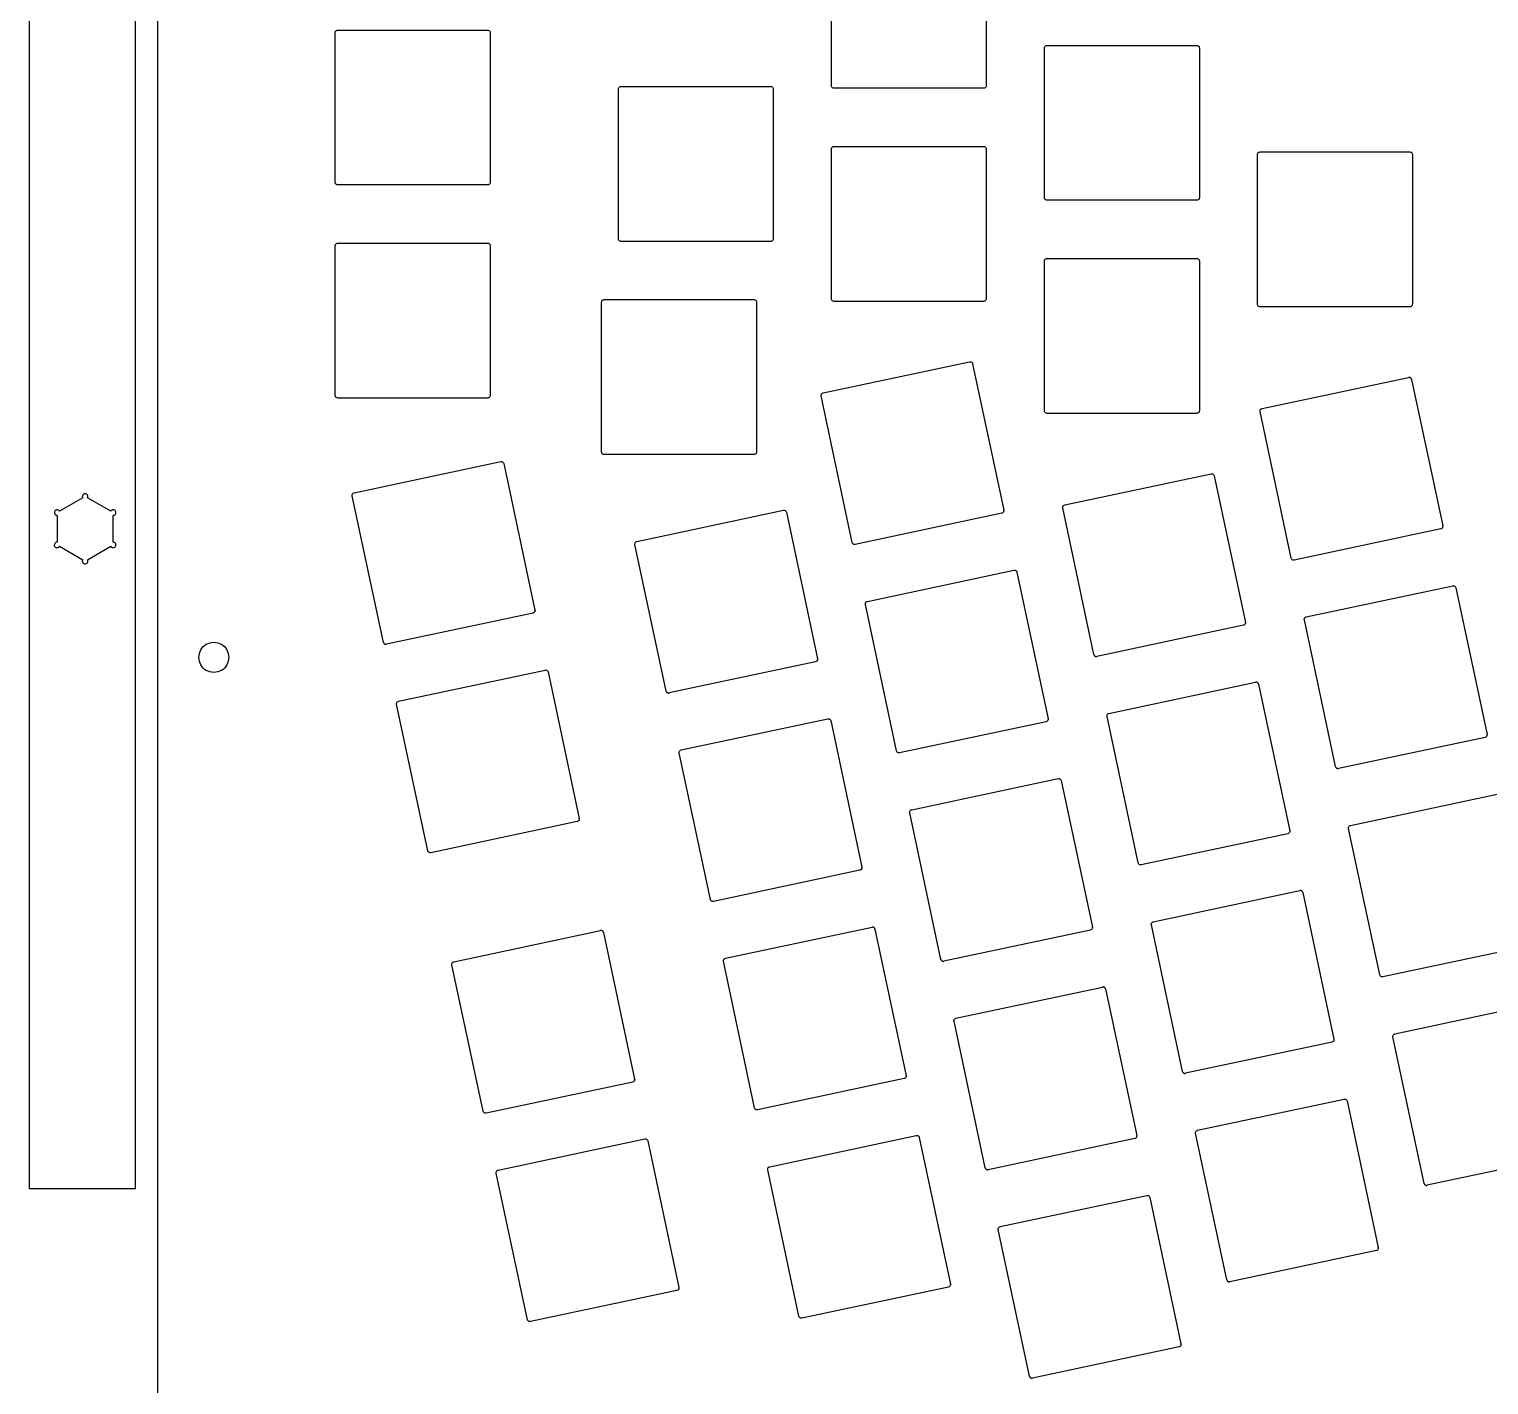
# Model space of a CAD drawing. Extents: x 0 to 594, y 2 to 599.
# Drawn here: x 387.3 to 517.8, y 388 to 509.2 of the extents above; entities that cross this region are included whole.
import ezdxf

# ---------------------------------------------------------------- set-up
doc = ezdxf.new("R2010")
doc.units = 0
doc.layers.add('cutting', color=7, linetype='CONTINUOUS')

msp = doc.modelspace()

# ---------------------------------------------------------------- linework, layer by layer
at = {"layer": 'cutting', "color": 5}
for points in [[(387.310322, 596.47556), (387.310322, 405.52524)], [(396.808342, 405.52524), (396.808342, 586.97929)], [(398.81635, 229.96835), (398.81635, 584.9818)], [(459.028721, 504.1089), (459.028721, 517.5061)], [(472.875981, 517.5061), (472.875981, 504.1089)], [(414.900054, 509.0927), (428.297104, 509.0927)], [(414.674954, 495.4705), (414.674954, 508.8678)], [(428.522204, 508.8678), (428.522204, 495.4705)], [(478.299831, 507.7231), (491.696901, 507.7231)], [(478.074721, 494.1009), (478.074721, 507.4981)], [(491.922011, 507.4981), (491.922011, 494.1009)], [(439.982689, 490.4216), (439.982689, 503.8189)], [(440.207771, 504.0438), (453.604871, 504.0438)], [(453.829951, 503.8189), (453.829951, 490.4216)], [(472.650871, 503.884), (459.253801, 503.884)], [(459.253801, 498.6847), (472.650871, 498.6847)], [(459.028721, 485.0628), (459.028721, 498.4601)], [(472.875981, 498.4601), (472.875981, 485.0628)], [(497.120761, 484.5779), (497.120761, 497.9751)], [(497.345861, 498.2), (510.742931, 498.2)], [(510.968041, 497.9751), (510.968041, 484.5779)], [(428.297104, 495.2456), (414.900054, 495.2456)], [(491.696901, 493.876), (478.299831, 493.876)], [(414.674954, 476.4245), (414.674954, 489.8218)], [(414.900054, 490.0467), (428.297104, 490.0467)], [(428.522204, 489.8218), (428.522204, 476.4245)], [(453.604871, 490.1967), (440.207771, 490.1967)], [(478.074721, 475.0549), (478.074721, 488.4521)], [(478.299831, 488.677), (491.696901, 488.677)], [(491.922011, 488.4521), (491.922011, 475.0549)], [(438.482661, 471.3756), (438.482661, 484.7728)], [(438.707557, 484.9977), (452.104841, 484.9977)], [(452.329921, 484.7728), (452.329921, 471.3756)], [(472.650871, 484.8379), (459.253801, 484.8379)], [(510.742931, 484.353), (497.345861, 484.353)], [(458.283861, 476.6527), (471.388171, 479.4382)], [(471.654931, 479.2649), (474.440411, 466.1604)], [(497.523431, 475.2574), (510.627891, 478.0429)], [(510.894671, 477.8696), (513.679971, 464.7651)], [(460.895911, 463.2813), (458.110431, 476.3858)], [(428.297104, 476.1996), (414.900054, 476.1996)], [(500.135631, 461.88596), (497.350151, 474.9904)], [(491.696901, 474.8299), (478.299831, 474.8299)], [(452.104841, 471.1506), (438.707557, 471.1506)], [(416.368704, 467.7309), (429.473174, 470.5164)], [(429.739744, 470.3435), (432.525223, 457.23901)], [(479.883571, 466.6402), (492.988041, 469.4254)], [(493.254801, 469.2525), (496.040091, 456.14797)], [(392.096272, 467.27613), (390.022812, 466.07899)], [(394.595762, 466.07899), (392.522242, 467.27613)], [(418.980724, 454.35985), (416.195274, 467.4643)], [(441.633928, 463.3777), (454.738401, 466.1632)], [(455.004991, 465.9903), (457.790441, 452.88579)], [(474.266971, 465.8935), (461.162661, 463.108)], [(482.495591, 453.26881), (479.710301, 466.3733)], [(389.809822, 465.70608), (389.809822, 463.31983)], [(394.808752, 463.31983), (394.808752, 465.70608)], [(513.506721, 464.4985), (500.402251, 461.71305)], [(390.022782, 462.94691), (392.096242, 461.74977)], [(392.522242, 461.74975), (394.595762, 462.94691)], [(444.245947, 450.00665), (441.460493, 463.1111)], [(462.243701, 458.02274), (475.348171, 460.80821)], [(475.614791, 460.63496), (478.400241, 447.53048)], [(501.483441, 456.62742), (514.587731, 459.41289)], [(514.854511, 459.23999), (517.639961, 446.1355)], [(432.351974, 456.97207), (419.247504, 454.1866)], [(464.855721, 444.65132), (462.070421, 457.75581)], [(495.866841, 455.88103), (482.762371, 453.09555)], [(504.095461, 443.25635), (501.310011, 456.36083)], [(420.328514, 449.10132), (433.432982, 451.88679)], [(433.699761, 451.71354), (436.485242, 438.60905)], [(457.617191, 452.61886), (444.512727, 449.8334)], [(483.843381, 448.01028), (496.947851, 450.79575)], [(497.214631, 450.62249), (500.000111, 437.51802)], [(422.940714, 435.7299), (420.155264, 448.83438)], [(486.455591, 434.63886), (483.670131, 447.74334)], [(445.593731, 444.74811), (458.698231, 447.53358)], [(458.964981, 447.36033), (461.750461, 434.25585)], [(478.227151, 447.26388), (465.122521, 444.47842)], [(517.466531, 445.86857), (504.362241, 443.0831)], [(448.205941, 431.37669), (445.420481, 444.48118)], [(466.203531, 439.39279), (479.308001, 442.17826)], [(479.574751, 442.00535), (482.360231, 428.90087)], [(505.443251, 437.99782), (518.547721, 440.78329)], [(468.815741, 426.02172), (466.030281, 439.1262)], [(436.311807, 438.34212), (423.207334, 435.55665)], [(499.826681, 437.25108), (486.722211, 434.46561)], [(508.055301, 424.6264), (505.269821, 437.73088)], [(461.577031, 433.9889), (448.472561, 431.20344)], [(487.803401, 429.38033), (500.907871, 432.1658)], [(501.174461, 431.99255), (503.959921, 418.88841)], [(425.278574, 425.81342), (438.382913, 428.5989)], [(438.649666, 428.42564), (441.435146, 415.32116)], [(449.553751, 426.11816), (462.658041, 428.90363)], [(462.924821, 428.73038), (465.710271, 415.6259)], [(482.186801, 428.63394), (469.082331, 425.84846)], [(490.415451, 416.00926), (487.629971, 429.11339)], [(521.426541, 427.23862), (508.322081, 424.45314)], [(427.890624, 412.44201), (425.105144, 425.54649)], [(452.165801, 412.74674), (449.380321, 425.85122)], [(470.163521, 420.76319), (483.267991, 423.54865)], [(483.534611, 423.3754), (486.320071, 410.27092)], [(509.403081, 419.36787), (522.507551, 422.15333)], [(472.775541, 407.39194), (469.990091, 420.49624)], [(512.015291, 405.99679), (509.229841, 419.10092)], [(503.786671, 418.62147), (490.682201, 415.836)], [(441.261712, 415.05456), (428.157404, 412.26909)], [(465.536831, 415.3593), (452.432551, 412.57383)], [(491.763211, 410.75073), (504.867681, 413.53619)], [(505.134481, 413.36294), (507.919781, 400.25829)], [(429.238434, 407.18364), (442.342905, 409.96894)], [(442.609499, 409.79603), (445.394951, 396.69138)], [(453.513561, 407.48838), (466.618051, 410.27368)], [(466.884651, 410.10077), (469.670131, 396.99612)], [(486.146821, 410.00398), (473.042351, 407.21869)], [(494.375411, 397.37948), (491.589961, 410.48378)], [(525.386351, 408.60901), (512.281881, 405.82337)], [(456.125611, 394.11731), (453.340311, 407.22161)], [(431.850456, 393.81257), (429.065164, 406.91688)], [(387.310322, 405.52524), (396.808342, 405.52524)], [(474.123361, 402.13323), (487.227831, 404.9187)], [(487.494611, 404.74545), (490.279901, 391.64097)], [(476.735561, 388.76198), (473.950111, 401.86664)], [(507.746501, 399.99152), (494.642031, 397.20605)], [(469.496851, 396.72935), (456.392381, 393.94388)], [(445.221731, 396.42462), (432.117236, 393.63914)], [(490.106631, 391.37421), (477.002161, 388.58873)]]:
    msp.add_lwpolyline(points, dxfattribs=at)
for points, knots in [([(414.674954, 508.8678), (414.681182, 508.907178), (414.693464, 508.984832), (414.783001, 509.074233), (414.860664, 509.086485), (414.900054, 509.0927)], [0, 0, 0, 0, 0.117527, 0.231762, 0.34933, 0.34933, 0.34933, 0.34933]), ([(428.297104, 509.0927), (428.336494, 509.086485), (428.414157, 509.074233), (428.503694, 508.984832), (428.515976, 508.907178), (428.522204, 508.8678)], [0, 0, 0, 0, 0.117568, 0.231803, 0.34933, 0.34933, 0.34933, 0.34933]), ([(478.074721, 507.4981), (478.080954, 507.537485), (478.093245, 507.615159), (478.18277, 507.704601), (478.260444, 507.716876), (478.299831, 507.7231)], [0, 0, 0, 0, 0.117554, 0.231832, 0.349396, 0.349396, 0.349396, 0.349396]), ([(491.696901, 507.7231), (491.73629, 507.716876), (491.813965, 507.704603), (491.903489, 507.615158), (491.915779, 507.537485), (491.922011, 507.4981)], [0, 0, 0, 0, 0.117569, 0.231845, 0.349398, 0.349398, 0.349398, 0.349398]), ([(439.982689, 503.8189), (439.988915, 503.858278), (440.001194, 503.93593), (440.090722, 504.025334), (440.168382, 504.037586), (440.207771, 504.0438)], [0, 0, 0, 0, 0.117525, 0.231754, 0.349318, 0.349318, 0.349318, 0.349318]), ([(453.604871, 504.0438), (453.644249, 504.037583), (453.7219, 504.025323), (453.811432, 503.935933), (453.82372, 503.858278), (453.829951, 503.8189)], [0, 0, 0, 0, 0.117537, 0.231775, 0.349304, 0.349304, 0.349304, 0.349304]), ([(459.253801, 503.884), (459.214418, 503.890216), (459.136762, 503.902472), (459.047233, 503.991869), (459.03495, 504.069522), (459.028721, 504.1089)], [0, 0, 0, 0, 0.11755, 0.231783, 0.34931, 0.34931, 0.34931, 0.34931]), ([(472.875981, 504.1089), (472.869751, 504.069521), (472.857464, 503.991865), (472.76792, 503.902471), (472.690258, 503.890216), (472.650871, 503.884)], [0, 0, 0, 0, 0.117528, 0.23177, 0.349332, 0.349332, 0.349332, 0.349332]), ([(459.028721, 498.4601), (459.034946, 498.499458), (459.047219, 498.577062), (459.136807, 498.666307), (459.214423, 498.678509), (459.253801, 498.6847)], [0, 0, 0, 0, 0.117452, 0.231583, 0.349113, 0.349113, 0.349113, 0.349113]), ([(472.650871, 498.6847), (472.690252, 498.678509), (472.767875, 498.666307), (472.857478, 498.577066), (472.869755, 498.499459), (472.875981, 498.4601)], [0, 0, 0, 0, 0.117541, 0.231681, 0.349135, 0.349135, 0.349135, 0.349135]), ([(497.120761, 497.9751), (497.126991, 498.014479), (497.139278, 498.092134), (497.228818, 498.181528), (497.306476, 498.193784), (497.345861, 498.2)], [0, 0, 0, 0, 0.117528, 0.231768, 0.349324, 0.349324, 0.349324, 0.349324]), ([(510.742931, 498.2), (510.782318, 498.193784), (510.85998, 498.181529), (510.949524, 498.092135), (510.961811, 498.014479), (510.968041, 497.9751)], [0, 0, 0, 0, 0.117562, 0.231804, 0.349332, 0.349332, 0.349332, 0.349332]), ([(414.900054, 495.2456), (414.860664, 495.251823), (414.782996, 495.264092), (414.69348, 495.353499), (414.681187, 495.431139), (414.674954, 495.4705)], [0, 0, 0, 0, 0.117574, 0.231825, 0.349309, 0.349309, 0.349309, 0.349309]), ([(428.522204, 495.4705), (428.515971, 495.431139), (428.503678, 495.353499), (428.414162, 495.264092), (428.336494, 495.251823), (428.297104, 495.2456)], [0, 0, 0, 0, 0.117484, 0.231735, 0.349309, 0.349309, 0.349309, 0.349309]), ([(478.299831, 493.876), (478.260446, 493.882216), (478.182785, 493.894473), (478.093241, 493.983864), (478.080952, 494.061521), (478.074721, 494.1009)], [0, 0, 0, 0, 0.117558, 0.231801, 0.34933, 0.34933, 0.34933, 0.34933]), ([(491.922011, 494.1009), (491.915781, 494.061521), (491.903494, 493.983865), (491.81395, 493.894471), (491.736288, 493.882216), (491.696901, 493.876)], [0, 0, 0, 0, 0.117528, 0.23177, 0.349332, 0.349332, 0.349332, 0.349332]), ([(414.674954, 489.8218), (414.681182, 489.861178), (414.693464, 489.938832), (414.783001, 490.028233), (414.860664, 490.040485), (414.900054, 490.0467)], [0, 0, 0, 0, 0.117527, 0.231762, 0.34933, 0.34933, 0.34933, 0.34933]), ([(428.297104, 490.0467), (428.336494, 490.040485), (428.414157, 490.028233), (428.503694, 489.938832), (428.515976, 489.861178), (428.522204, 489.8218)], [0, 0, 0, 0, 0.117568, 0.231803, 0.34933, 0.34933, 0.34933, 0.34933]), ([(440.207771, 490.1967), (440.168382, 490.202914), (440.090722, 490.215166), (440.001194, 490.30457), (439.988915, 490.382222), (439.982689, 490.4216)], [0, 0, 0, 0, 0.117564, 0.231793, 0.349318, 0.349318, 0.349318, 0.349318]), ([(453.829951, 490.4216), (453.82372, 490.382222), (453.811432, 490.304567), (453.7219, 490.215177), (453.644249, 490.202917), (453.604871, 490.1967)], [0, 0, 0, 0, 0.117529, 0.231767, 0.349304, 0.349304, 0.349304, 0.349304]), ([(478.074721, 488.4521), (478.080952, 488.491479), (478.093241, 488.569136), (478.182785, 488.658527), (478.260446, 488.670784), (478.299831, 488.677)], [0, 0, 0, 0, 0.117529, 0.231773, 0.34933, 0.34933, 0.34933, 0.34933]), ([(491.696901, 488.677), (491.736288, 488.670784), (491.81395, 488.658529), (491.903494, 488.569135), (491.915781, 488.491479), (491.922011, 488.4521)], [0, 0, 0, 0, 0.117562, 0.231804, 0.349332, 0.349332, 0.349332, 0.349332]), ([(438.482661, 484.7728), (438.488872, 484.812174), (438.501117, 484.889802), (438.590551, 484.979242), (438.668181, 484.991488), (438.707557, 484.9977)], [0, 0, 0, 0, 0.117513, 0.231678, 0.349196, 0.349196, 0.349196, 0.349196]), ([(452.104841, 484.9977), (452.144224, 484.991484), (452.22188, 484.979228), (452.311409, 484.889831), (452.323692, 484.812178), (452.329921, 484.7728)], [0, 0, 0, 0, 0.11755, 0.231783, 0.34931, 0.34931, 0.34931, 0.34931]), ([(459.253801, 484.8379), (459.214418, 484.844116), (459.136762, 484.856372), (459.047233, 484.945769), (459.03495, 485.023422), (459.028721, 485.0628)], [0, 0, 0, 0, 0.11755, 0.231783, 0.34931, 0.34931, 0.34931, 0.34931]), ([(472.875981, 485.0628), (472.869751, 485.023421), (472.857464, 484.945765), (472.76792, 484.856371), (472.690258, 484.844116), (472.650871, 484.8379)], [0, 0, 0, 0, 0.117528, 0.23177, 0.349332, 0.349332, 0.349332, 0.349332]), ([(497.345861, 484.353), (497.306476, 484.359216), (497.228818, 484.371472), (497.139278, 484.460866), (497.126991, 484.538521), (497.120761, 484.5779)], [0, 0, 0, 0, 0.117555, 0.231795, 0.349324, 0.349324, 0.349324, 0.349324]), ([(510.968041, 484.5779), (510.961811, 484.538521), (510.949524, 484.460865), (510.85998, 484.371471), (510.782318, 484.359216), (510.742931, 484.353)], [0, 0, 0, 0, 0.117528, 0.23177, 0.349332, 0.349332, 0.349332, 0.349332]), ([(471.388171, 479.4382), (471.427971, 479.440347), (471.506467, 479.444583), (471.612511, 479.375552), (471.640654, 479.30214), (471.654931, 479.2649)], [0, 0, 0, 0, 0.11748, 0.2317, 0.349295, 0.349295, 0.349295, 0.349295]), ([(510.797201, 478.0115), (510.77987, 478.020896), (510.745415, 478.039577), (510.686351, 478.050376), (510.64747, 478.045138), (510.627891, 478.0425)], [0, 0, 0, 0, 0.058912, 0.117117, 0.176154, 0.176154, 0.176154, 0.176154]), ([(510.894671, 477.8696), (510.889138, 477.888512), (510.878133, 477.926127), (510.844084, 477.975629), (510.812888, 477.999482), (510.797171, 478.0115)], [0, 0, 0, 0, 0.058878, 0.117108, 0.176233, 0.176233, 0.176233, 0.176233]), ([(414.900054, 476.1996), (414.860664, 476.205815), (414.783001, 476.218067), (414.693464, 476.307468), (414.681182, 476.385122), (414.674954, 476.4245)], [0, 0, 0, 0, 0.117568, 0.231803, 0.34933, 0.34933, 0.34933, 0.34933]), ([(428.522204, 476.4245), (428.515976, 476.385122), (428.503694, 476.307468), (428.414157, 476.218067), (428.336494, 476.205815), (428.297104, 476.1996)], [0, 0, 0, 0, 0.117527, 0.231762, 0.34933, 0.34933, 0.34933, 0.34933]), ([(458.110431, 476.3858), (458.109493, 476.390889), (458.107597, 476.401171), (458.105876, 476.416871), (458.10406, 476.461335), (458.121661, 476.534155), (458.186895, 476.617717), (458.251299, 476.640824), (458.283841, 476.6525)], [0, 0, 0, 0, 0.015521, 0.031357, 0.047333, 0.148944, 0.248733, 0.350654, 0.350654, 0.350654, 0.350654]), ([(478.299831, 474.8299), (478.260444, 474.836124), (478.18277, 474.848399), (478.093245, 474.937841), (478.080954, 475.015515), (478.074721, 475.0549)], [0, 0, 0, 0, 0.117564, 0.231842, 0.349396, 0.349396, 0.349396, 0.349396]), ([(491.922011, 475.0549), (491.915779, 475.015515), (491.903489, 474.937842), (491.813965, 474.848397), (491.73629, 474.836124), (491.696901, 474.8299)], [0, 0, 0, 0, 0.117553, 0.231829, 0.349398, 0.349398, 0.349398, 0.349398]), ([(497.350151, 474.9904), (497.349213, 474.995563), (497.347317, 475.005994), (497.345623, 475.021695), (497.343731, 475.066081), (497.361418, 475.138753), (497.426543, 475.222315), (497.490895, 475.245492), (497.523401, 475.2572)], [0, 0, 0, 0, 0.01574, 0.031797, 0.047329, 0.148942, 0.248725, 0.350574, 0.350574, 0.350574, 0.350574]), ([(438.707557, 471.1506), (438.668179, 471.15682), (438.590536, 471.169084), (438.501122, 471.258575), (438.488873, 471.336219), (438.482661, 471.3756)], [0, 0, 0, 0, 0.117524, 0.231724, 0.349262, 0.349262, 0.349262, 0.349262]), ([(452.329921, 471.3756), (452.323691, 471.336215), (452.311405, 471.258546), (452.221895, 471.169098), (452.144226, 471.156824), (452.104841, 471.1506)], [0, 0, 0, 0, 0.117552, 0.231819, 0.349376, 0.349376, 0.349376, 0.349376]), ([(429.473174, 470.5164), (429.512955, 470.51855), (429.591386, 470.522788), (429.697311, 470.453896), (429.725468, 470.38064), (429.739744, 470.3435)], [0, 0, 0, 0, 0.117425, 0.231514, 0.348837, 0.348837, 0.348837, 0.348837]), ([(492.988041, 469.4254), (493.027838, 469.427547), (493.106308, 469.431781), (493.212313, 469.362921), (493.240509, 469.289643), (493.254801, 469.2525)], [0, 0, 0, 0, 0.117479, 0.231643, 0.348987, 0.348987, 0.348987, 0.348987]), ([(392.522242, 467.27613), (392.528994, 467.288657), (392.542537, 467.31378), (392.555886, 467.35527), (392.563684, 467.427823), (392.535461, 467.530115), (392.440207, 467.625516), (392.308976, 467.660985), (392.179188, 467.62555), (392.079671, 467.529973), (392.066133, 467.443153), (392.059262, 467.39909)], [0, 0, 0, 0, 0.042638, 0.085516, 0.12975, 0.260438, 0.387243, 0.517927, 0.648618, 0.775438, 0.906129, 0.906129, 0.906129, 0.906129]), ([(392.059302, 467.39909), (392.060279, 467.384317), (392.062202, 467.355228), (392.076073, 467.313766), (392.089573, 467.288649), (392.096302, 467.27613)], [0, 0, 0, 0, 0.044264, 0.087156, 0.129782, 0.129782, 0.129782, 0.129782]), ([(416.195274, 467.4643), (416.194336, 467.469389), (416.19244, 467.479671), (416.19072, 467.495371), (416.188902, 467.539767), (416.20654, 467.612493), (416.271772, 467.695932), (416.33616, 467.719027), (416.368704, 467.7307)], [0, 0, 0, 0, 0.015521, 0.031357, 0.047333, 0.148738, 0.248471, 0.3504, 0.3504, 0.3504, 0.3504]), ([(390.022812, 466.07899), (390.006249, 466.102384), (389.973168, 466.149109), (389.897198, 466.194927), (389.795793, 466.214206), (389.678824, 466.182431), (389.583359, 466.086982), (389.547914, 465.955794), (389.583329, 465.825989), (389.678922, 465.726475), (389.76575, 465.712947), (389.809822, 465.70608)], [0, 0, 0, 0, 0.085269, 0.170307, 0.258478, 0.389195, 0.516016, 0.646701, 0.777396, 0.904209, 1.034924, 1.034924, 1.034924, 1.034924]), ([(394.808752, 465.70608), (394.852812, 465.712949), (394.939627, 465.726484), (395.035207, 465.82599), (395.070634, 465.955794), (395.035178, 466.086981), (394.939724, 466.182423), (394.822759, 466.214205), (394.721353, 466.194934), (394.645375, 466.149115), (394.612314, 466.102385), (394.595762, 466.07899)], [0, 0, 0, 0, 0.130682, 0.257494, 0.38819, 0.518876, 0.645697, 0.776381, 0.864586, 0.949621, 1.03487, 1.03487, 1.03487, 1.03487]), ([(454.738401, 466.1632), (454.778185, 466.16535), (454.856621, 466.16959), (454.962547, 466.100694), (454.990712, 466.02744), (455.004991, 465.9903)], [0, 0, 0, 0, 0.117435, 0.231524, 0.348852, 0.348852, 0.348852, 0.348852]), ([(474.445411, 466.1132), (474.440696, 466.079225), (474.431349, 466.011882), (474.363382, 465.928268), (474.299335, 465.905171), (474.266971, 465.8935)], [0, 0, 0, 0, 0.101611, 0.201406, 0.303346, 0.303346, 0.303346, 0.303346]), ([(474.445411, 466.1132), (474.445294, 466.118412), (474.44506, 466.128885), (474.443379, 466.1446), (474.441403, 466.154984), (474.440411, 466.1602)], [0, 0, 0, 0, 0.015637, 0.031417, 0.04734, 0.04734, 0.04734, 0.04734]), ([(479.710301, 466.3733), (479.709363, 466.378389), (479.707467, 466.388671), (479.705746, 466.404371), (479.70393, 466.448835), (479.721529, 466.521642), (479.786698, 466.605193), (479.851048, 466.628319), (479.883551, 466.64)], [0, 0, 0, 0, 0.015521, 0.031357, 0.047333, 0.148942, 0.248706, 0.350525, 0.350525, 0.350525, 0.350525]), ([(513.684971, 464.7179), (513.680245, 464.684019), (513.670868, 464.616805), (513.602983, 464.53336), (513.539035, 464.510202), (513.506721, 464.4985)], [0, 0, 0, 0, 0.101339, 0.201042, 0.302885, 0.302885, 0.302885, 0.302885]), ([(513.684971, 464.7179), (513.684855, 464.723112), (513.68462, 464.733585), (513.682939, 464.7493), (513.680964, 464.759684), (513.679971, 464.7649)], [0, 0, 0, 0, 0.015637, 0.031417, 0.04734, 0.04734, 0.04734, 0.04734]), ([(389.809822, 463.31983), (389.763837, 463.311562), (389.664185, 463.293646), (389.584827, 463.140314), (389.505657, 462.968049), (389.610786, 462.889976), (389.687631, 462.840292), (389.796113, 462.811939), (389.897198, 462.830953), (389.973135, 462.876806), (390.006218, 462.923521), (390.022782, 462.94691)], [0, 0, 0, 0, 0.132144, 0.286358, 0.512238, 0.55703, 0.66165, 0.791126, 0.879273, 0.964307, 1.049569, 1.049569, 1.049569, 1.049569]), ([(394.595762, 462.94691), (394.612323, 462.923517), (394.645398, 462.876794), (394.721369, 462.830977), (394.822766, 462.811706), (394.939722, 462.843484), (395.035178, 462.938921), (395.070634, 463.070105), (395.035203, 463.199906), (394.939629, 463.299419), (394.852812, 463.312959), (394.808752, 463.31983)], [0, 0, 0, 0, 0.085263, 0.170293, 0.258476, 0.38916, 0.515976, 0.64666, 0.77735, 0.904169, 1.034853, 1.034853, 1.034853, 1.034853]), ([(441.460493, 463.1111), (441.459514, 463.116187), (441.457536, 463.126458), (441.455902, 463.142174), (441.454194, 463.186566), (441.47173, 463.259294), (441.537, 463.342732), (441.601385, 463.365827), (441.633928, 463.3775)], [0, 0, 0, 0, 0.015536, 0.031368, 0.047342, 0.148747, 0.24848, 0.350413, 0.350413, 0.350413, 0.350413]), ([(461.162661, 463.108), (461.122859, 463.105852), (461.044363, 463.101616), (460.938321, 463.170648), (460.910184, 463.24406), (460.895911, 463.2813)], [0, 0, 0, 0, 0.117484, 0.2317, 0.34929, 0.34929, 0.34929, 0.34929]), ([(392.096242, 461.74977), (392.089489, 461.737243), (392.075946, 461.712118), (392.062597, 461.670621), (392.054801, 461.598063), (392.083018, 461.495765), (392.178378, 461.400392), (392.309299, 461.364918), (392.440221, 461.400388), (392.535556, 461.495772), (392.563778, 461.598069), (392.555949, 461.670632), (392.542567, 461.712106), (392.529055, 461.73723), (392.522322, 461.74975)], [0, 0, 0, 0, 0.042639, 0.085522, 0.12977, 0.260453, 0.387263, 0.517952, 0.648634, 0.775429, 0.906109, 0.950372, 0.993257, 1.035851, 1.035851, 1.035851, 1.035851]), ([(475.348171, 460.80821), (475.367774, 460.810835), (475.406742, 460.816052), (475.465259, 460.804303), (475.518921, 460.779157), (475.563859, 460.740541), (475.598318, 460.691773), (475.609246, 460.654017), (475.614751, 460.635)], [0, 0, 0, 0, 0.058983, 0.117254, 0.176118, 0.235035, 0.293211, 0.352252, 0.352252, 0.352252, 0.352252]), ([(500.402251, 461.71305), (500.362467, 461.710917), (500.284054, 461.706714), (500.178008, 461.775464), (500.149893, 461.848773), (500.135631, 461.88596)], [0, 0, 0, 0, 0.117455, 0.231502, 0.34891, 0.34891, 0.34891, 0.34891]), ([(514.587731, 459.41289), (514.627521, 459.415019), (514.705959, 459.419216), (514.812063, 459.350498), (514.840227, 459.277176), (514.854511, 459.23999)], [0, 0, 0, 0, 0.117477, 0.231586, 0.349017, 0.349017, 0.349017, 0.349017]), ([(462.070421, 457.75581), (462.069485, 457.761028), (462.067612, 457.771474), (462.065878, 457.787237), (462.064029, 457.831639), (462.081669, 457.904357), (462.146815, 457.987914), (462.211167, 458.011066), (462.243671, 458.02276)], [0, 0, 0, 0, 0.0159, 0.031833, 0.047527, 0.149138, 0.248912, 0.350746, 0.350746, 0.350746, 0.350746]), ([(432.530224, 457.19182), (432.525508, 457.157845), (432.516162, 457.090511), (432.448276, 457.006901), (432.384292, 456.983759), (432.351974, 456.97207)], [0, 0, 0, 0, 0.101614, 0.201389, 0.303221, 0.303221, 0.303221, 0.303221]), ([(432.530224, 457.19182), (432.530107, 457.197042), (432.529872, 457.207572), (432.528191, 457.223354), (432.526213, 457.233795), (432.525224, 457.23902)], [0, 0, 0, 0, 0.015665, 0.031589, 0.047539, 0.047539, 0.047539, 0.047539]), ([(496.045091, 456.10078), (496.040375, 456.066805), (496.031029, 455.999471), (495.963143, 455.915861), (495.899159, 455.892719), (495.866841, 455.88103)], [0, 0, 0, 0, 0.101614, 0.201389, 0.303221, 0.303221, 0.303221, 0.303221]), ([(496.045091, 456.10078), (496.044974, 456.106002), (496.044739, 456.116532), (496.043058, 456.132314), (496.04108, 456.142755), (496.040091, 456.14798)], [0, 0, 0, 0, 0.015665, 0.031589, 0.047539, 0.047539, 0.047539, 0.047539]), ([(501.310011, 456.36083), (501.309076, 456.366026), (501.307202, 456.376427), (501.30546, 456.392189), (501.303634, 456.436539), (501.321292, 456.509208), (501.386515, 456.592641), (501.450904, 456.615756), (501.483451, 456.62744)], [0, 0, 0, 0, 0.015835, 0.031701, 0.047528, 0.148911, 0.248648, 0.350596, 0.350596, 0.350596, 0.350596]), ([(402.46559, 453.01924), (402.503101, 453.255247), (402.57712, 453.720956), (403.113566, 454.257424), (403.579274, 454.331447), (403.81528, 454.36896)], [0, 0, 0, 0, 0.704566, 1.390309, 2.094869, 2.094869, 2.094869, 2.094869]), ([(403.81528, 454.36896), (404.051288, 454.331447), (404.517, 454.257423), (405.053463, 453.72096), (405.127487, 453.255248), (405.165, 453.01924)], [0, 0, 0, 0, 0.704568, 1.390321, 2.094889, 2.094889, 2.094889, 2.094889]), ([(418.980724, 454.35985), (418.986257, 454.340937), (418.997261, 454.303319), (419.03131, 454.253813), (419.062507, 454.229958), (419.078224, 454.21794)], [0, 0, 0, 0, 0.058881, 0.117114, 0.176241, 0.176241, 0.176241, 0.176241]), ([(419.078194, 454.21794), (419.095516, 454.208509), (419.12995, 454.18976), (419.189016, 454.178854), (419.227916, 454.184033), (419.247504, 454.18664)], [0, 0, 0, 0, 0.058937, 0.117161, 0.176212, 0.176212, 0.176212, 0.176212]), ([(403.81528, 451.66952), (403.579275, 451.707032), (403.113568, 451.781053), (402.577119, 452.317516), (402.5031, 452.783224), (402.46559, 453.01923)], [0, 0, 0, 0, 0.70456, 1.390299, 2.094863, 2.094863, 2.094863, 2.094863]), ([(405.165, 453.01923), (405.127487, 452.783223), (405.053463, 452.317512), (404.516999, 451.781055), (404.051287, 451.707032), (403.81528, 451.66952)], [0, 0, 0, 0, 0.704565, 1.390315, 2.094882, 2.094882, 2.094882, 2.094882]), ([(457.795441, 452.83861), (457.790725, 452.804636), (457.78138, 452.737302), (457.713491, 452.653696), (457.649509, 452.630551), (457.617191, 452.61886)], [0, 0, 0, 0, 0.101612, 0.201385, 0.303219, 0.303219, 0.303219, 0.303219]), ([(457.795441, 452.83861), (457.795324, 452.843832), (457.795089, 452.854362), (457.793408, 452.870144), (457.79143, 452.880585), (457.790441, 452.88581)], [0, 0, 0, 0, 0.015665, 0.031589, 0.047539, 0.047539, 0.047539, 0.047539]), ([(482.495591, 453.26881), (482.501124, 453.249897), (482.512128, 453.212279), (482.546177, 453.162773), (482.577374, 453.138918), (482.593091, 453.1269)], [0, 0, 0, 0, 0.058881, 0.117114, 0.176241, 0.176241, 0.176241, 0.176241]), ([(482.593071, 453.1269), (482.610392, 453.117469), (482.644824, 453.098722), (482.703886, 453.087816), (482.742785, 453.092993), (482.762371, 453.0956)], [0, 0, 0, 0, 0.058933, 0.117154, 0.176201, 0.176201, 0.176201, 0.176201]), ([(433.432982, 451.88679), (433.472784, 451.888897), (433.551269, 451.893053), (433.657332, 451.824138), (433.685483, 451.750757), (433.699761, 451.71354)], [0, 0, 0, 0, 0.1175, 0.231694, 0.349216, 0.349216, 0.349216, 0.349216]), ([(497.117161, 450.76441), (497.099839, 450.773841), (497.065405, 450.79259), (497.006339, 450.803496), (496.967439, 450.798317), (496.947851, 450.79571)], [0, 0, 0, 0, 0.058937, 0.117161, 0.176212, 0.176212, 0.176212, 0.176212]), ([(497.214631, 450.62249), (497.209099, 450.641404), (497.198096, 450.679025), (497.164047, 450.728534), (497.132849, 450.752391), (497.117131, 450.76441)], [0, 0, 0, 0, 0.058884, 0.11712, 0.17625, 0.17625, 0.17625, 0.17625]), ([(420.155264, 448.83438), (420.154328, 448.839568), (420.152455, 448.849955), (420.15071, 448.865717), (420.148892, 448.910151), (420.166498, 448.982928), (420.23166, 449.066489), (420.296011, 449.089638), (420.328514, 449.10133)], [0, 0, 0, 0, 0.015813, 0.031657, 0.047529, 0.149142, 0.248917, 0.350749, 0.350749, 0.350749, 0.350749]), ([(444.245947, 450.00665), (444.251476, 449.987737), (444.262474, 449.950119), (444.296512, 449.90061), (444.327703, 449.876751), (444.343417, 449.86473)], [0, 0, 0, 0, 0.058879, 0.117108, 0.176232, 0.176232, 0.176232, 0.176232]), ([(444.34342, 449.86473), (444.360741, 449.855299), (444.395175, 449.83655), (444.45424, 449.825645), (444.49314, 449.830823), (444.512727, 449.83343)], [0, 0, 0, 0, 0.058935, 0.117159, 0.176209, 0.176209, 0.176209, 0.176209]), ([(483.670131, 447.74334), (483.669195, 447.748528), (483.667322, 447.758915), (483.665577, 447.774677), (483.663759, 447.819111), (483.681365, 447.891888), (483.746527, 447.975449), (483.810878, 447.998598), (483.843381, 448.01029)], [0, 0, 0, 0, 0.015813, 0.031657, 0.047529, 0.149142, 0.248917, 0.350749, 0.350749, 0.350749, 0.350749]), ([(458.698231, 447.53358), (458.738027, 447.535687), (458.816503, 447.539841), (458.922554, 447.470926), (458.950704, 447.397547), (458.964981, 447.36033)], [0, 0, 0, 0, 0.11748, 0.231668, 0.34919, 0.34919, 0.34919, 0.34919]), ([(478.405241, 447.48329), (478.400529, 447.449321), (478.391193, 447.382026), (478.323376, 447.298469), (478.259432, 447.275484), (478.227151, 447.26388)], [0, 0, 0, 0, 0.1016, 0.201281, 0.302909, 0.302909, 0.302909, 0.302909]), ([(478.405241, 447.48329), (478.405128, 447.488524), (478.404901, 447.499041), (478.40322, 447.514824), (478.401237, 447.525252), (478.400241, 447.53049)], [0, 0, 0, 0, 0.015702, 0.031549, 0.04754, 0.04754, 0.04754, 0.04754]), ([(517.644961, 446.08832), (517.640245, 446.054344), (517.630898, 445.986997), (517.562936, 445.903374), (517.498893, 445.880253), (517.466531, 445.86857)], [0, 0, 0, 0, 0.101615, 0.20142, 0.303366, 0.303366, 0.303366, 0.303366]), ([(517.644961, 446.08832), (517.644848, 446.093554), (517.644622, 446.104071), (517.64294, 446.119854), (517.640957, 446.130282), (517.639961, 446.13552)], [0, 0, 0, 0, 0.015702, 0.031549, 0.04754, 0.04754, 0.04754, 0.04754]), ([(445.420481, 444.48118), (445.419545, 444.486368), (445.417672, 444.496755), (445.415927, 444.512517), (445.414109, 444.556951), (445.431715, 444.629727), (445.496879, 444.713284), (445.561228, 444.736436), (445.593731, 444.74813)], [0, 0, 0, 0, 0.015813, 0.031657, 0.047529, 0.14914, 0.248913, 0.350747, 0.350747, 0.350747, 0.350747]), ([(465.122521, 444.47842), (465.082726, 444.47627), (465.004274, 444.472032), (464.898169, 444.540796), (464.870005, 444.614128), (464.855721, 444.65132)], [0, 0, 0, 0, 0.117488, 0.231614, 0.349065, 0.349065, 0.349065, 0.349065]), ([(504.095461, 443.25635), (504.100994, 443.237437), (504.111998, 443.199819), (504.146047, 443.150313), (504.177244, 443.126458), (504.192961, 443.11444)], [0, 0, 0, 0, 0.058881, 0.117114, 0.176241, 0.176241, 0.176241, 0.176241]), ([(504.192941, 443.11444), (504.210262, 443.105009), (504.244694, 443.086262), (504.303756, 443.075356), (504.342655, 443.080533), (504.362241, 443.08314)], [0, 0, 0, 0, 0.058933, 0.117154, 0.176201, 0.176201, 0.176201, 0.176201]), ([(479.308001, 442.17826), (479.34779, 442.180389), (479.426226, 442.184587), (479.532327, 442.115865), (479.560475, 442.042539), (479.574751, 442.00535)], [0, 0, 0, 0, 0.117476, 0.23158, 0.349007, 0.349007, 0.349007, 0.349007]), ([(436.490242, 438.56187), (436.485522, 438.527894), (436.476164, 438.460544), (436.408192, 438.376939), (436.344159, 438.353807), (436.311807, 438.34212)], [0, 0, 0, 0, 0.101616, 0.201428, 0.303356, 0.303356, 0.303356, 0.303356]), ([(436.490242, 438.56187), (436.490129, 438.567104), (436.489902, 438.577621), (436.488221, 438.593404), (436.486238, 438.603832), (436.485242, 438.60907)], [0, 0, 0, 0, 0.015702, 0.031549, 0.04754, 0.04754, 0.04754, 0.04754]), ([(466.030281, 439.1262), (466.029345, 439.131388), (466.027472, 439.141775), (466.025727, 439.157537), (466.023908, 439.201892), (466.041557, 439.27456), (466.106705, 439.35798), (466.17103, 439.381119), (466.203531, 439.39281)], [0, 0, 0, 0, 0.015813, 0.031657, 0.047529, 0.148905, 0.248613, 0.350441, 0.350441, 0.350441, 0.350441]), ([(500.005111, 437.47083), (500.000395, 437.436854), (499.991047, 437.369507), (499.923086, 437.285884), (499.859043, 437.262763), (499.826681, 437.25108)], [0, 0, 0, 0, 0.101615, 0.20142, 0.303366, 0.303366, 0.303366, 0.303366]), ([(500.005111, 437.47083), (500.004998, 437.476064), (500.004771, 437.486581), (500.00309, 437.502364), (500.001107, 437.512792), (500.000111, 437.51803)], [0, 0, 0, 0, 0.015702, 0.031549, 0.04754, 0.04754, 0.04754, 0.04754]), ([(505.269821, 437.73088), (505.268886, 437.736068), (505.267013, 437.746455), (505.265267, 437.762217), (505.263449, 437.806652), (505.281058, 437.879443), (505.346293, 437.963016), (505.410704, 437.986144), (505.443251, 437.99783)], [0, 0, 0, 0, 0.015813, 0.031657, 0.047529, 0.149144, 0.248948, 0.350895, 0.350895, 0.350895, 0.350895]), ([(423.207334, 435.55665), (423.167574, 435.554547), (423.08914, 435.5504), (422.983146, 435.619318), (422.954994, 435.692685), (422.940714, 435.7299)], [0, 0, 0, 0, 0.117373, 0.231537, 0.349061, 0.349061, 0.349061, 0.349061]), ([(486.722211, 434.46561), (486.682449, 434.463507), (486.604013, 434.459359), (486.498016, 434.528276), (486.469869, 434.601644), (486.455591, 434.63886)], [0, 0, 0, 0, 0.11738, 0.231544, 0.349065, 0.349065, 0.349065, 0.349065]), ([(461.755461, 434.20865), (461.750745, 434.174676), (461.741396, 434.107331), (461.673435, 434.023711), (461.609393, 434.000586), (461.577031, 433.9889)], [0, 0, 0, 0, 0.101609, 0.201413, 0.303363, 0.303363, 0.303363, 0.303363]), ([(461.755461, 434.20865), (461.755348, 434.213884), (461.755121, 434.224401), (461.75344, 434.240184), (461.751457, 434.250612), (461.750461, 434.25585)], [0, 0, 0, 0, 0.015702, 0.031549, 0.04754, 0.04754, 0.04754, 0.04754]), ([(501.076991, 432.13446), (501.059681, 432.143892), (501.025287, 432.162633), (500.966286, 432.173544), (500.927436, 432.168367), (500.907871, 432.16576)], [0, 0, 0, 0, 0.058907, 0.117043, 0.176027, 0.176027, 0.176027, 0.176027]), ([(501.174461, 431.99255), (501.168929, 432.011463), (501.157925, 432.049081), (501.123876, 432.098587), (501.092679, 432.122442), (501.076961, 432.13446)], [0, 0, 0, 0, 0.058881, 0.117114, 0.176241, 0.176241, 0.176241, 0.176241]), ([(448.472561, 431.20344), (448.432802, 431.201337), (448.35437, 431.197189), (448.248383, 431.266111), (448.220225, 431.339475), (448.205941, 431.37669)], [0, 0, 0, 0, 0.117369, 0.231529, 0.349057, 0.349057, 0.349057, 0.349057]), ([(487.629971, 429.11339), (487.629035, 429.118586), (487.627162, 429.128987), (487.62542, 429.144749), (487.623594, 429.189175), (487.641211, 429.261951), (487.706444, 429.345521), (487.770854, 429.368652), (487.803401, 429.38034)], [0, 0, 0, 0, 0.015835, 0.031701, 0.047528, 0.149141, 0.248944, 0.350893, 0.350893, 0.350893, 0.350893]), ([(438.552193, 428.56755), (438.534877, 428.576991), (438.500456, 428.595759), (438.441401, 428.606699), (438.4025, 428.601545), (438.382913, 428.59895)], [0, 0, 0, 0, 0.058934, 0.117154, 0.1762, 0.1762, 0.1762, 0.1762]), ([(438.649666, 428.42564), (438.644136, 428.444552), (438.633137, 428.482167), (438.599099, 428.531673), (438.56791, 428.55553), (438.552196, 428.56755)], [0, 0, 0, 0, 0.058875, 0.117102, 0.176223, 0.176223, 0.176223, 0.176223]), ([(462.827341, 428.87229), (462.81002, 428.881721), (462.775588, 428.900468), (462.716526, 428.911374), (462.677627, 428.906197), (462.658041, 428.90359)], [0, 0, 0, 0, 0.058933, 0.117154, 0.176201, 0.176201, 0.176201, 0.176201]), ([(462.924821, 428.73038), (462.919288, 428.749293), (462.908284, 428.786911), (462.874235, 428.836417), (462.843038, 428.860272), (462.827321, 428.87229)], [0, 0, 0, 0, 0.058881, 0.117114, 0.176241, 0.176241, 0.176241, 0.176241]), ([(482.365231, 428.85369), (482.360515, 428.819713), (482.351167, 428.752365), (482.283208, 428.668739), (482.219163, 428.645621), (482.186801, 428.63394)], [0, 0, 0, 0, 0.101617, 0.201424, 0.303368, 0.303368, 0.303368, 0.303368]), ([(482.365231, 428.85369), (482.365118, 428.858924), (482.364891, 428.869441), (482.36321, 428.885224), (482.361227, 428.895652), (482.360231, 428.90089)], [0, 0, 0, 0, 0.015702, 0.031549, 0.04754, 0.04754, 0.04754, 0.04754]), ([(425.105144, 425.54649), (425.104208, 425.551678), (425.102335, 425.562065), (425.10059, 425.577827), (425.098772, 425.622261), (425.11638, 425.69505), (425.181609, 425.778618), (425.246012, 425.801751), (425.278554, 425.81344)], [0, 0, 0, 0, 0.015813, 0.031657, 0.047529, 0.149141, 0.248941, 0.350877, 0.350877, 0.350877, 0.350877]), ([(449.380321, 425.85122), (449.379385, 425.856416), (449.377512, 425.866817), (449.37577, 425.882579), (449.373944, 425.927004), (449.391563, 425.999779), (449.456798, 426.08335), (449.521211, 426.106481), (449.553761, 426.11817)], [0, 0, 0, 0, 0.015835, 0.031701, 0.047528, 0.149137, 0.248943, 0.350899, 0.350899, 0.350899, 0.350899]), ([(468.815741, 426.02172), (468.821274, 426.002807), (468.832278, 425.965189), (468.866327, 425.915683), (468.897524, 425.891828), (468.913241, 425.87981)], [0, 0, 0, 0, 0.058881, 0.117114, 0.176241, 0.176241, 0.176241, 0.176241]), ([(468.913211, 425.87981), (468.930518, 425.870366), (468.964905, 425.851602), (469.023907, 425.840656), (469.062763, 425.845813), (469.082331, 425.84841)], [0, 0, 0, 0, 0.058915, 0.117058, 0.176047, 0.176047, 0.176047, 0.176047]), ([(508.322081, 424.45314), (508.282279, 424.451033), (508.203793, 424.446877), (508.097728, 424.515795), (508.069578, 424.58918), (508.055301, 424.6264)], [0, 0, 0, 0, 0.117501, 0.231697, 0.349226, 0.349226, 0.349226, 0.349226]), ([(483.437111, 423.5173), (483.419799, 423.52674), (483.385394, 423.5455), (483.326394, 423.556452), (483.287543, 423.551295), (483.267991, 423.5487)], [0, 0, 0, 0, 0.058923, 0.117104, 0.176042, 0.176042, 0.176042, 0.176042]), ([(483.534611, 423.3754), (483.529047, 423.394308), (483.517977, 423.43193), (483.483951, 423.481425), (483.452788, 423.505293), (483.437111, 423.5173)], [0, 0, 0, 0, 0.058896, 0.11719, 0.176201, 0.176201, 0.176201, 0.176201]), ([(469.990091, 420.49624), (469.989155, 420.501436), (469.987282, 420.511837), (469.98554, 420.527599), (469.983714, 420.572025), (470.001331, 420.644802), (470.066568, 420.728373), (470.130981, 420.751502), (470.163531, 420.76319)], [0, 0, 0, 0, 0.015835, 0.031701, 0.047528, 0.149141, 0.248946, 0.350901, 0.350901, 0.350901, 0.350901]), ([(503.964921, 418.84123), (503.964805, 418.846452), (503.964569, 418.856982), (503.962888, 418.872764), (503.960911, 418.883205), (503.959921, 418.88843)], [0, 0, 0, 0, 0.015665, 0.031589, 0.047539, 0.047539, 0.047539, 0.047539]), ([(509.229841, 419.10092), (509.228906, 419.106138), (509.227032, 419.116584), (509.225298, 419.132347), (509.223449, 419.176749), (509.241089, 419.249467), (509.306236, 419.333024), (509.370587, 419.356176), (509.403091, 419.36787)], [0, 0, 0, 0, 0.0159, 0.031833, 0.047527, 0.149138, 0.248912, 0.350746, 0.350746, 0.350746, 0.350746]), ([(503.964921, 418.84123), (503.960206, 418.807253), (503.950861, 418.739915), (503.882974, 418.656301), (503.81899, 418.633159), (503.786671, 418.62147)], [0, 0, 0, 0, 0.101621, 0.201398, 0.30323, 0.30323, 0.30323, 0.30323]), ([(441.44012, 415.27397), (441.435393, 415.240074), (441.426015, 415.172832), (441.358063, 415.08936), (441.29406, 415.066243), (441.261712, 415.05456)], [0, 0, 0, 0, 0.101384, 0.20112, 0.303036, 0.303036, 0.303036, 0.303036]), ([(441.44012, 415.27397), (441.440007, 415.279204), (441.43978, 415.289721), (441.438099, 415.305504), (441.436116, 415.315932), (441.43512, 415.32117)], [0, 0, 0, 0, 0.015702, 0.031549, 0.04754, 0.04754, 0.04754, 0.04754]), ([(465.715271, 415.57871), (465.710546, 415.544815), (465.701171, 415.477574), (465.633212, 415.394092), (465.569192, 415.370982), (465.536831, 415.3593)], [0, 0, 0, 0, 0.101378, 0.201117, 0.303066, 0.303066, 0.303066, 0.303066]), ([(465.715271, 415.57871), (465.715158, 415.583944), (465.714931, 415.594461), (465.71325, 415.610244), (465.711267, 415.620672), (465.710271, 415.62591)], [0, 0, 0, 0, 0.015702, 0.031549, 0.04754, 0.04754, 0.04754, 0.04754]), ([(490.415451, 416.00926), (490.420975, 415.990351), (490.431962, 415.952742), (490.465974, 415.903237), (490.497146, 415.879373), (490.512851, 415.86735)], [0, 0, 0, 0, 0.058862, 0.117075, 0.176181, 0.176181, 0.176181, 0.176181]), ([(490.512891, 415.86735), (490.53021, 415.857907), (490.564637, 415.839135), (490.623703, 415.828194), (490.66261, 415.833353), (490.682201, 415.83595)], [0, 0, 0, 0, 0.058945, 0.117175, 0.176232, 0.176232, 0.176232, 0.176232]), ([(428.157404, 412.26909), (428.11761, 412.26696), (428.039167, 412.26276), (427.933062, 412.331492), (427.904905, 412.404819), (427.890624, 412.44201)], [0, 0, 0, 0, 0.11749, 0.231597, 0.349037, 0.349037, 0.349037, 0.349037]), ([(452.432551, 412.57383), (452.392762, 412.571701), (452.314326, 412.567503), (452.208225, 412.636225), (452.180077, 412.709551), (452.165801, 412.74674)], [0, 0, 0, 0, 0.117476, 0.23158, 0.349007, 0.349007, 0.349007, 0.349007]), ([(504.867681, 413.53619), (504.907482, 413.538297), (504.985967, 413.542452), (505.092031, 413.473536), (505.120196, 413.400157), (505.134481, 413.36294)], [0, 0, 0, 0, 0.117495, 0.231694, 0.349226, 0.349226, 0.349226, 0.349226]), ([(442.342905, 409.96894), (442.382685, 409.971073), (442.46109, 409.975278), (442.567115, 409.906517), (442.595234, 409.833216), (442.609499, 409.79603)], [0, 0, 0, 0, 0.117441, 0.231472, 0.348884, 0.348884, 0.348884, 0.348884]), ([(466.618051, 410.27368), (466.65783, 410.275812), (466.736238, 410.280015), (466.842275, 410.211264), (466.870389, 410.137957), (466.884651, 410.10077)], [0, 0, 0, 0, 0.117441, 0.231483, 0.348891, 0.348891, 0.348891, 0.348891]), ([(486.325071, 410.22373), (486.320355, 410.189758), (486.311008, 410.122425), (486.243121, 410.038818), (486.179139, 410.015672), (486.146821, 410.00398)], [0, 0, 0, 0, 0.101607, 0.201382, 0.303217, 0.303217, 0.303217, 0.303217]), ([(486.325071, 410.22373), (486.324958, 410.228964), (486.324731, 410.239481), (486.32305, 410.255264), (486.321067, 410.265692), (486.320071, 410.27093)], [0, 0, 0, 0, 0.015702, 0.031549, 0.04754, 0.04754, 0.04754, 0.04754]), ([(491.589961, 410.48378), (491.589025, 410.488976), (491.587152, 410.499377), (491.58541, 410.515139), (491.583584, 410.559564), (491.601201, 410.632327), (491.666356, 410.715889), (491.730707, 410.739044), (491.763211, 410.75074)], [0, 0, 0, 0, 0.015835, 0.031701, 0.047528, 0.149138, 0.248917, 0.350753, 0.350753, 0.350753, 0.350753]), ([(429.065164, 406.91688), (429.064229, 406.922066), (429.062359, 406.932433), (429.060613, 406.948128), (429.058785, 406.992511), (429.076408, 407.065255), (429.141529, 407.148874), (429.205906, 407.171969), (429.238414, 407.18363)], [0, 0, 0, 0, 0.015805, 0.031598, 0.047329, 0.14898, 0.248784, 0.350584, 0.350584, 0.350584, 0.350584]), ([(453.340311, 407.22161), (453.339376, 407.226803), (453.337506, 407.237186), (453.335762, 407.25288), (453.333927, 407.297255), (453.351559, 407.369985), (453.416675, 407.453604), (453.481053, 407.476699), (453.513561, 407.48836)], [0, 0, 0, 0, 0.015827, 0.031642, 0.047329, 0.148979, 0.248784, 0.350584, 0.350584, 0.350584, 0.350584]), ([(472.775541, 407.39194), (472.781074, 407.373027), (472.792078, 407.335409), (472.826127, 407.285903), (472.857324, 407.262048), (472.873041, 407.25003)], [0, 0, 0, 0, 0.058881, 0.117114, 0.176241, 0.176241, 0.176241, 0.176241]), ([(472.873041, 407.25003), (472.890406, 407.240568), (472.924881, 407.221783), (472.98396, 407.21084), (473.022812, 407.21609), (473.042351, 407.21873)], [0, 0, 0, 0, 0.059095, 0.117326, 0.176242, 0.176242, 0.176242, 0.176242]), ([(512.015291, 405.99679), (512.020834, 405.977811), (512.031845, 405.940112), (512.065872, 405.890518), (512.097084, 405.866698), (512.112791, 405.85471)], [0, 0, 0, 0, 0.059081, 0.11736, 0.176403, 0.176403, 0.176403, 0.176403]), ([(512.112761, 405.85471), (512.13008, 405.84525), (512.164486, 405.826456), (512.22351, 405.815525), (512.262343, 405.820771), (512.281881, 405.82341)], [0, 0, 0, 0, 0.05897, 0.117151, 0.176063, 0.176063, 0.176063, 0.176063]), ([(487.227831, 404.9187), (487.267625, 404.920822), (487.346092, 404.925006), (487.452202, 404.856121), (487.480335, 404.782704), (487.494611, 404.74545)], [0, 0, 0, 0, 0.117479, 0.231649, 0.34926, 0.34926, 0.34926, 0.34926]), ([(473.950111, 401.86664), (473.949176, 401.871826), (473.947306, 401.882193), (473.94556, 401.897888), (473.943732, 401.942232), (473.961375, 402.014922), (474.02649, 402.098471), (474.090855, 402.12156), (474.123361, 402.13322)], [0, 0, 0, 0, 0.015805, 0.031598, 0.047329, 0.148863, 0.248633, 0.350431, 0.350431, 0.350431, 0.350431]), ([(507.924751, 400.21127), (507.920034, 400.177287), (507.910686, 400.109937), (507.842834, 400.026268), (507.778823, 400.003179), (507.746501, 399.99152)], [0, 0, 0, 0, 0.101646, 0.201452, 0.303253, 0.303253, 0.303253, 0.303253]), ([(507.924751, 400.21127), (507.924637, 400.216467), (507.924407, 400.226929), (507.922723, 400.242645), (507.920745, 400.253044), (507.919751, 400.25827)], [0, 0, 0, 0, 0.015592, 0.031384, 0.047341, 0.047341, 0.047341, 0.047341]), ([(445.399951, 396.64437), (445.399837, 396.649567), (445.399607, 396.660029), (445.397923, 396.675745), (445.395945, 396.686144), (445.394951, 396.69137)], [0, 0, 0, 0, 0.015592, 0.031384, 0.047341, 0.047341, 0.047341, 0.047341]), ([(469.675101, 396.9491), (469.670384, 396.915115), (469.661037, 396.847764), (469.593183, 396.764096), (469.529173, 396.741008), (469.496851, 396.72935)], [0, 0, 0, 0, 0.10165, 0.201455, 0.303255, 0.303255, 0.303255, 0.303255]), ([(469.675101, 396.9491), (469.674987, 396.954297), (469.674757, 396.964759), (469.673073, 396.980475), (469.671095, 396.990874), (469.670101, 396.9961)], [0, 0, 0, 0, 0.015592, 0.031384, 0.047341, 0.047341, 0.047341, 0.047341]), ([(494.375411, 397.37948), (494.380953, 397.3605), (494.391963, 397.322798), (494.42599, 397.2732), (494.457203, 397.249378), (494.472911, 397.23739)], [0, 0, 0, 0, 0.059084, 0.117366, 0.176412, 0.176412, 0.176412, 0.176412]), ([(494.472911, 397.23739), (494.49023, 397.22793), (494.524636, 397.209136), (494.583659, 397.198205), (494.622493, 397.203451), (494.642031, 397.20609)], [0, 0, 0, 0, 0.05897, 0.117151, 0.176063, 0.176063, 0.176063, 0.176063]), ([(445.399951, 396.64437), (445.395234, 396.610385), (445.385887, 396.543034), (445.318047, 396.459366), (445.254046, 396.436277), (445.221731, 396.42462)], [0, 0, 0, 0, 0.101652, 0.201454, 0.303233, 0.303233, 0.303233, 0.303233]), ([(456.392381, 393.94388), (456.352581, 393.941772), (456.27409, 393.937616), (456.168022, 394.006614), (456.139887, 394.080049), (456.125611, 394.11731)], [0, 0, 0, 0, 0.117488, 0.2317, 0.349341, 0.349341, 0.349341, 0.349341]), ([(432.117236, 393.63914), (432.077438, 393.637033), (431.998947, 393.632878), (431.892874, 393.701872), (431.864734, 393.775309), (431.850456, 393.81257)], [0, 0, 0, 0, 0.117483, 0.231703, 0.349346, 0.349346, 0.349346, 0.349346]), ([(490.284871, 391.59396), (490.280154, 391.559976), (490.270807, 391.492624), (490.202957, 391.408958), (490.13895, 391.385869), (490.106631, 391.37421)], [0, 0, 0, 0, 0.10165, 0.201453, 0.303247, 0.303247, 0.303247, 0.303247]), ([(490.284871, 391.59396), (490.284757, 391.599157), (490.284527, 391.609619), (490.282843, 391.625335), (490.280865, 391.635734), (490.279871, 391.64096)], [0, 0, 0, 0, 0.015592, 0.031384, 0.047341, 0.047341, 0.047341, 0.047341]), ([(476.735561, 388.76198), (476.741104, 388.74305), (476.75212, 388.705425), (476.786071, 388.655913), (476.817199, 388.632075), (476.832861, 388.62008)], [0, 0, 0, 0, 0.058943, 0.117153, 0.176104, 0.176104, 0.176104, 0.176104]), ([(476.832851, 388.62008), (476.850212, 388.610607), (476.884681, 388.591799), (476.94376, 388.58082), (476.982619, 388.58605), (477.002161, 388.58868)], [0, 0, 0, 0, 0.059103, 0.11734, 0.176261, 0.176261, 0.176261, 0.176261])]:
    msp.add_open_spline(points, degree=3, knots=knots, dxfattribs=at)

doc.saveas('drawing.dxf')
